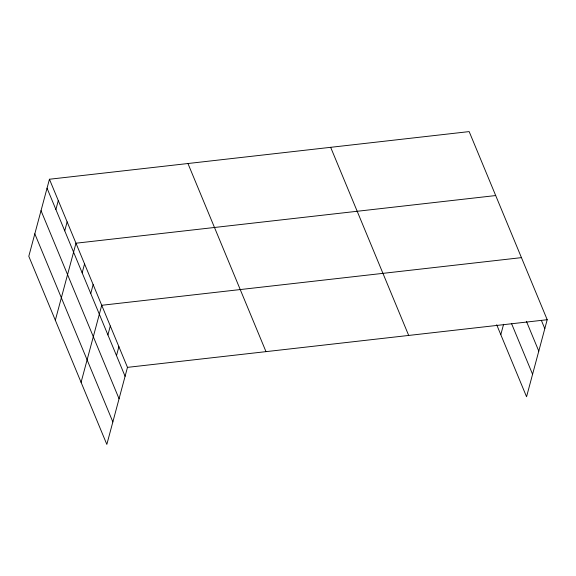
<?xml version="1.0" encoding="UTF-8"?>
<svg xmlns="http://www.w3.org/2000/svg" width="576" height="576" viewBox="0 0 576 576"><rect width="100%" height="100%" fill="white"/><g stroke="black" fill="none" stroke-linecap="round" stroke-linejoin="round"><path stroke-width="0.86" d="M49.442 179.244L28.8 256.284L106.834 444.406L127.476 367.366L49.442 179.244L469.166 131.594L547.2 319.716L526.558 396.756L496.685 324.742M55.894 209.506L58.284 200.563M64.735 230.825L67.133 221.89M55.332 320.249L75.974 243.209L495.698 195.552M82.166 272.837L84.557 263.902M90.749 293.537L93.139 284.594M81.086 382.327L101.729 305.287L521.446 257.63M107.914 334.922L110.311 325.98M116.496 355.615L118.894 346.673M500.803 334.67L503.582 324.302M127.476 367.366L547.2 319.716M541.368 320.378L544.802 328.651M526.421 321.329L538.783 351.122M511.632 323.791L532.577 374.278M330.66 147.319L408.694 335.441M187.949 163.519L265.99 351.641M47.045 188.186L125.086 376.308M41.026 210.658L119.059 398.779M34.819 233.813L112.86 421.934"/></g></svg>
